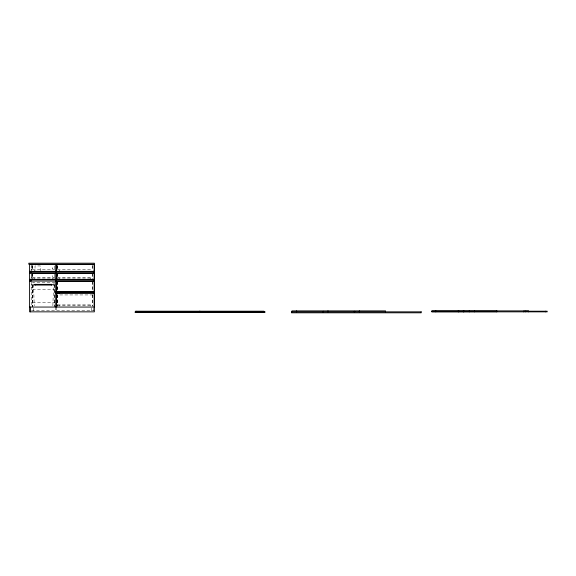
<?xml version="1.0" encoding="UTF-8"?>
<svg xmlns="http://www.w3.org/2000/svg" width="576" height="576" viewBox="0 0 576 576"><rect width="100%" height="100%" fill="white"/><g stroke="black" fill="none" stroke-linecap="round" stroke-linejoin="round"><path stroke-width="0.43" stroke-dasharray="2.88 2.16" d="M52.862 305.798L53.575 284.465M52.402 268.114L52.834 268.07L52.265 268.25M52.193 275.969L52.819 276.062L52.301 276.264M31.514 269.366L31.831 270.749M32.306 269.417L54.799 269.417M57.355 269.417L92.606 269.417M31.514 269.496L31.111 269.496L31.514 269.762M31.514 277.394L31.831 278.777M32.306 277.445L54.799 277.445M57.355 277.445L92.606 277.445M31.514 277.524L31.111 277.524L31.514 277.79M32.306 278.086L54.799 278.086M57.355 278.086L92.606 278.086M33.134 282.974L32.71 282.391L54.403 282.391L54.403 282.974L52.236 282.974M33.43 284.465L31.673 284.465L31.673 285.106M55.44 284.465L53.676 284.465L53.633 285.106M31.514 285.156L33.43 285.106M54.907 285.106L54.266 285.106L54.266 306.691M31.514 287.179L32.206 287.179M32.522 289.354L54.59 289.354M92.923 294.941L57.031 294.941L57.031 306.209M32.522 302.436L54.59 302.436M57.355 304.884L92.606 304.884M57.355 305.518L92.606 305.518M31.457 310.781L94.356 310.781M52.236 267.926L52.69 268.25M33.53 284.465L34.243 305.798M93.398 307.807L93.398 310.781M92.606 265.162L92.606 270.058M92.606 273.19L92.606 278.777M92.606 281.218L92.606 291.161M92.606 294.941L92.606 306.209M92.282 265.961L92.282 270.749M92.282 273.989L92.282 278.777M92.282 282.053L92.282 292.493M92.282 294.941L92.282 306.209M91.404 307.915L91.404 311.062M90.425 305.518L90.425 306.209M59.53 305.518L59.53 306.209M57.672 265.961L57.672 270.058M57.672 273.989L57.672 278.777M57.672 281.218L57.672 291.161M57.672 294.941L57.672 306.209M57.355 265.162L57.355 270.058M57.355 273.19L57.355 278.777M57.355 282.053L57.355 291.161M57.355 294.941L57.355 306.209M57.031 265.961L57.031 270.749M57.031 273.989L57.031 278.777M57.031 282.089L57.031 292.493M56.556 307.058L56.556 310.781M55.598 307.058L55.598 310.781M54.59 285.106L54.59 306.691M54.482 265.961L54.482 270.749M54.482 273.989L54.482 278.777M53.978 282.974L53.978 284.465M40.334 271.282L40.334 265.946L35.021 265.961L35.021 271.282M33.509 307.915L33.509 311.062M32.839 285.106L32.839 306.691M32.63 265.961L32.63 270.058M32.63 273.989L32.63 278.777M32.522 285.106L32.522 306.691M32.306 265.162L32.306 270.058M32.306 273.19L32.306 278.777M32.206 285.106L32.206 306.691M31.99 265.961L31.99 270.749M31.99 273.989L31.99 278.777M31.514 264.895L31.514 270.295M31.514 273.895L31.514 278.849M31.514 281.945L31.514 306.288"/><path stroke-width="0.86" d="M94.356 264.262L28.8 264.262L28.8 263.196L94.356 263.196L94.356 311.846L29.599 311.846L29.599 264.262M29.599 264.42L94.198 264.42L94.198 307.058M29.599 271.332L94.198 271.332M29.599 271.598L94.198 271.598M29.599 271.706L94.198 271.706M29.599 273.031L94.198 273.031M31.99 273.19L55.116 273.19M57.031 273.19L92.923 273.19M29.599 279.36L94.198 279.36M29.599 279.626L94.198 279.626M29.599 279.734L94.198 279.734M29.599 281.059L94.198 281.059M57.031 281.218L92.923 281.218M56.131 291.751L94.198 291.751M57.355 291.802L57.672 292.493M92.606 291.802L92.282 292.493M56.131 292.018L94.198 292.018M56.873 292.493L92.923 292.493M56.556 293.292L59.53 293.292L59.53 292.493M56.131 293.45L94.198 293.45M29.599 307.058L94.356 307.058M431.82 311.155L458.251 311.155M458.777 311.155L496.85 311.155M431.82 311.688L458.251 311.688M458.777 311.688L496.85 311.688M545.393 311.206L545.393 311.846M528.588 311.846L528.588 310.889L431.82 310.889L431.82 311.846L547.2 311.846L547.2 311.206L523.433 311.206L523.433 311.846M525.24 311.206L525.24 311.846M496.85 310.889L496.85 311.846M474.574 310.889L474.574 311.846M469.253 310.889L469.253 311.846M463.831 310.889L463.831 311.846M463.298 310.889L463.298 311.846M458.777 310.889L458.777 311.846M458.251 310.889L458.251 311.846M435.809 310.889L435.809 311.846M385.567 311.846L385.567 310.889L354.73 310.889L354.73 311.846M359.352 310.889L359.352 311.846M354.197 311.846L354.197 310.889L323.359 310.889L323.359 311.846M327.982 310.889L327.982 311.846M322.826 311.846L322.826 310.889L291.989 310.889L291.989 311.846M296.611 310.889L296.611 311.846M263.808 311.846L263.808 311.206L135.67 311.206L135.67 311.846M200.002 311.206L200.002 311.846M199.476 311.206L199.476 311.846M135.986 311.206L135.986 311.846M93.398 271.181L93.398 272.974M93.398 279.252L93.398 281.045M93.398 291.809L93.398 293.602M90.425 278.777L90.425 279.576M59.53 270.749L59.53 271.541M59.53 278.777L59.53 279.576M56.556 271.181L56.556 272.974M56.556 279.252L56.556 281.045M56.556 291.809L56.556 293.602M56.131 264.42L56.131 307.058M56.023 264.42L56.023 307.058M55.598 271.181L55.598 272.974M55.598 279.252L55.598 281.045M55.598 291.809L55.598 293.602M52.618 278.777L52.618 279.576M51.372 284.357L51.372 285.048M35.208 284.357L35.208 285.048M34.488 270.749L34.488 271.541M34.488 278.777L34.488 279.576M31.514 271.181L31.514 272.974M31.514 279.252L31.514 281.045M30.557 271.181L30.557 273.175M30.557 279.252L30.557 281.203M30.557 307.058L30.557 311.846M52.063 284.357L34.517 284.357L34.517 285.048L52.063 285.048L52.063 284.357M264.874 311.846L135.137 311.846L135.137 312.487L264.874 312.487L264.874 311.846M421.186 311.846L291.456 311.846L291.456 312.804L421.186 312.804L421.186 311.846"/></g></svg>
